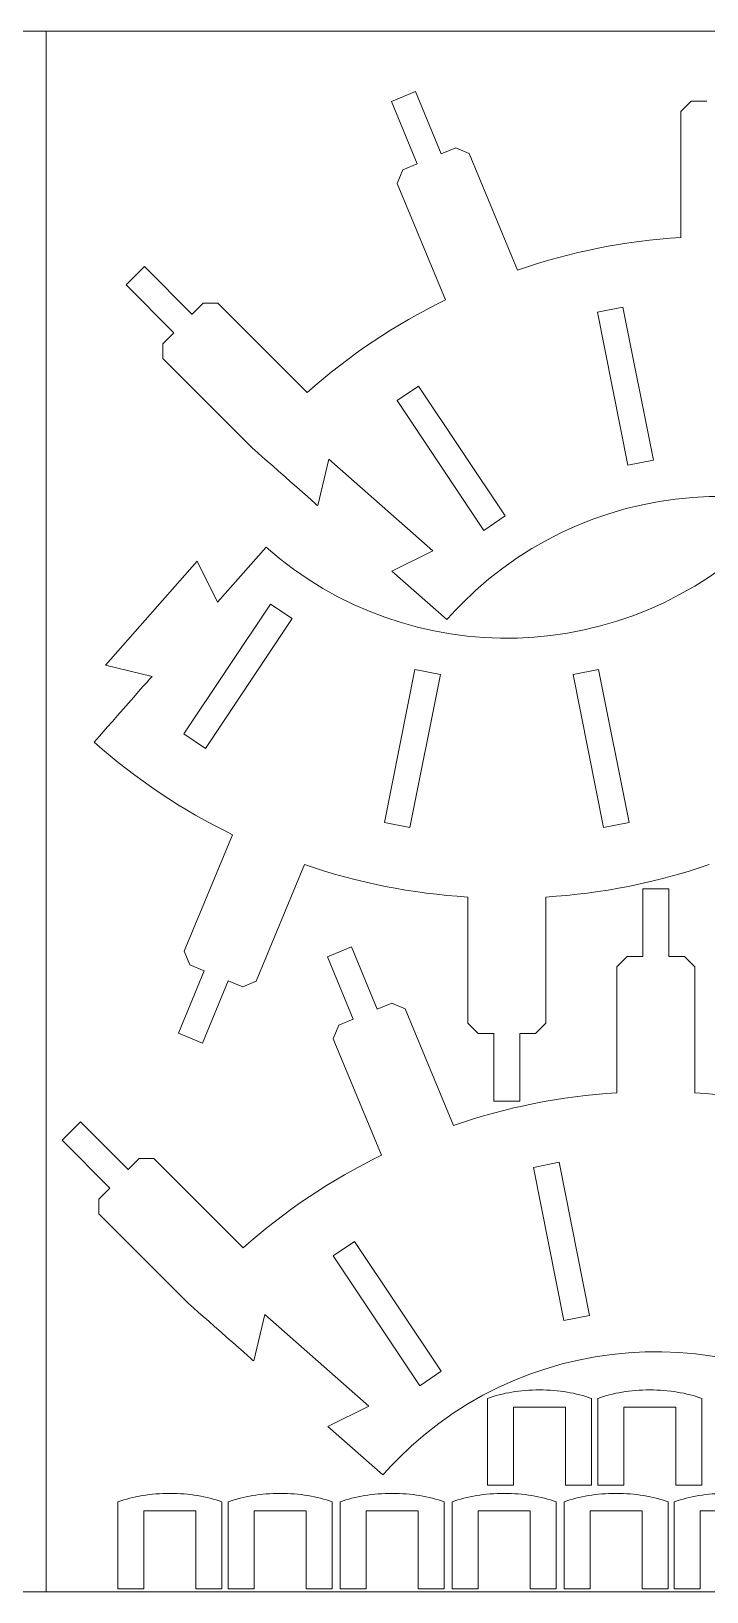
# Model space of a CAD drawing. Header units: centimetres. Extents: x -226 to -75, y 0 to 222.
# Drawn here: x -106.13 to -93.13, y 0.32 to 30.32 of the extents above; entities that cross this region are included whole.
import ezdxf

# ---------------------------------------------------------------- set-up
doc = ezdxf.new("R2010")
doc.units = ezdxf.units.CM
doc.header["$MEASUREMENT"] = 0
doc.layers.add('layer 1', color=7, linetype='Continuous')

msp = doc.modelspace()

# ---------------------------------------------------------------- linework, layer by layer
at = {"layer": 'layer 1', "color": 250, "lineweight": 20}
for points in [[(-125.83724, 30.31703), (-75.83724, 30.31703), (-75.83724, 60.31703), (-125.83724, 60.31703), (-125.83724, 30.31703)], [(-135.83724, 0.31703), (-105.83724, 0.31703), (-105.83724, 30.31703), (-135.83724, 30.31703), (-135.83724, 0.31703)], [(-105.83724, 0.31703), (-75.83724, 0.31703), (-75.83724, 30.31703), (-105.83724, 30.31703), (-105.83724, 0.31703)]]:
    msp.add_lwpolyline(points, close=True, dxfattribs=at)
at = {"layer": 'layer 1', "color": 1, "lineweight": 9}
for points, knots in [([(-98.73673, 29.15922), (-98.73673, 29.15922), (-99.19852, 28.96787), (-99.19852, 28.96787), (-99.19852, 28.96787), (-99.19852, 28.96787), (-98.70103, 27.76677), (-98.70103, 27.76677)], [0, 0, 0, 0, 0.33333333, 0.33333333, 0.33333333, 0.33333333, 1, 1, 1, 1]), ([(-103.94923, 25.79364), (-103.94923, 25.79364), (-104.30257, 25.44019), (-104.30257, 25.44019), (-104.30257, 25.44019), (-104.30257, 25.44019), (-103.38333, 24.52092), (-103.38333, 24.52092)], [0, 0, 0, 0, 0.33333333, 0.33333333, 0.33333333, 0.33333333, 1, 1, 1, 1]), ([(-101.88203, 22.31237), (-101.88203, 22.31237), (-100.61687, 21.19635), (-100.61687, 21.19646), (-100.61687, 21.19646), (-100.61687, 21.19646), (-100.40139, 22.09146), (-100.40139, 22.09146), (-100.40139, 22.09146), (-100.40139, 22.09146), (-98.40378, 20.32842), (-98.40378, 20.32842), (-98.40378, 20.32842), (-98.40378, 20.32842), (-99.1926, 19.94001), (-99.1926, 19.94001), (-99.1926, 19.94001), (-99.1926, 19.94001), (-99.19274, 19.94008), (-99.19274, 19.94008), (-99.19274, 19.94008), (-99.19274, 19.94008), (-98.13264, 19.00483), (-98.13264, 19.00483)], [0, 0, 0, 0, 0.14285714, 0.14285714, 0.14285714, 0.14285714, 0.28571429, 0.28571429, 0.28571429, 0.28571429, 0.42857143, 0.42857143, 0.42857143, 0.42857143, 0.57142857, 0.57142857, 0.57142857, 0.57142857, 0.71428571, 0.71428571, 0.71428571, 0.71428571, 1, 1, 1, 1]), ([(-98.1326, 19.00487), (-98.03661, 19.11353), (-97.93663, 19.21985), (-97.83274, 19.32378), (-97.83274, 19.32378), (-95.20295, 21.95353), (-91.00138, 22.05347), (-88.25218, 19.62368)], [0, 0, 0, 0, 0.33333333, 0.33333333, 0.33333333, 0.33333333, 1, 1, 1, 1]), ([(-91.7302, 21.01767), (-91.82612, 20.90915), (-91.92609, 20.80282), (-92.02992, 20.69893), (-92.02992, 20.69893), (-94.6597, 18.06915), (-98.86128, 17.96924), (-101.61051, 20.39907)], [0, 0, 0, 0, 0.33333333, 0.33333333, 0.33333333, 0.33333333, 1, 1, 1, 1]), ([(-104.91809, 16.64963), (-104.91809, 16.64963), (-103.80201, 17.9148), (-103.80208, 17.9148), (-103.80208, 17.9148), (-103.80208, 17.9148), (-104.69697, 18.13027), (-104.69697, 18.13027), (-104.69697, 18.13027), (-104.69697, 18.13027), (-102.93414, 20.12788), (-102.93414, 20.12788), (-102.93414, 20.12788), (-102.93414, 20.12788), (-102.54566, 19.33907), (-102.54566, 19.33907), (-102.54566, 19.33907), (-102.54566, 19.33907), (-102.54573, 19.33893), (-102.54573, 19.33893), (-102.54573, 19.33893), (-102.54573, 19.33893), (-101.61045, 20.39913), (-101.61045, 20.39913)], [0, 0, 0, 0, 0.14285714, 0.14285714, 0.14285714, 0.14285714, 0.28571429, 0.28571429, 0.28571429, 0.28571429, 0.42857143, 0.42857143, 0.42857143, 0.42857143, 0.57142857, 0.57142857, 0.57142857, 0.57142857, 0.71428571, 0.71428571, 0.71428571, 0.71428571, 1, 1, 1, 1]), ([(-93.86368, 13.83145), (-93.86368, 13.83145), (-94.36353, 13.83131), (-94.36353, 13.83131), (-94.36353, 13.83131), (-94.36353, 13.83131), (-94.36356, 12.53132), (-94.36356, 12.53132)], [0, 0, 0, 0, 0.33333333, 0.33333333, 0.33333333, 0.33333333, 1, 1, 1, 1]), ([(-99.96735, 12.71675), (-99.96735, 12.71675), (-100.42914, 12.52541), (-100.42914, 12.52541), (-100.42914, 12.52541), (-100.42914, 12.52541), (-99.93169, 11.32431), (-99.93169, 11.32431)], [0, 0, 0, 0, 0.33333333, 0.33333333, 0.33333333, 0.33333333, 1, 1, 1, 1]), ([(-103.29511, 11.05474), (-103.29511, 11.05474), (-102.83332, 10.86353), (-102.83332, 10.86353), (-102.83332, 10.86353), (-102.83332, 10.86353), (-102.33587, 12.06456), (-102.33587, 12.06456)], [0, 0, 0, 0, 0.33333333, 0.33333333, 0.33333333, 0.33333333, 1, 1, 1, 1]), ([(-97.22953, 9.74877), (-97.22953, 9.74877), (-96.72972, 9.74891), (-96.72972, 9.74891), (-96.72972, 9.74891), (-96.72972, 9.74891), (-96.72965, 11.0489), (-96.72965, 11.0489)], [0, 0, 0, 0, 0.33333333, 0.33333333, 0.33333333, 0.33333333, 1, 1, 1, 1]), ([(-105.17985, 9.35131), (-105.17985, 9.35131), (-105.53337, 8.99775), (-105.53337, 8.99775), (-105.53337, 8.99775), (-105.53337, 8.99775), (-104.61413, 8.07849), (-104.61413, 8.07849)], [0, 0, 0, 0, 0.33333333, 0.33333333, 0.33333333, 0.33333333, 1, 1, 1, 1]), ([(-103.11259, 5.8699), (-103.11259, 5.8699), (-101.84742, 4.75382), (-101.84742, 4.75389), (-101.84742, 4.75389), (-101.84742, 4.75389), (-101.63194, 5.64882), (-101.63194, 5.64882), (-101.63194, 5.64882), (-101.63194, 5.64882), (-99.63427, 3.88595), (-99.63427, 3.88595), (-99.63427, 3.88595), (-99.63427, 3.88595), (-100.42315, 3.49747), (-100.42315, 3.49747), (-100.42315, 3.49747), (-100.42315, 3.49747), (-100.42329, 3.49754), (-100.42329, 3.49754), (-100.42329, 3.49754), (-100.42329, 3.49754), (-99.36316, 2.56233), (-99.36316, 2.56233)], [0, 0, 0, 0, 0.14285714, 0.14285714, 0.14285714, 0.14285714, 0.28571429, 0.28571429, 0.28571429, 0.28571429, 0.42857143, 0.42857143, 0.42857143, 0.42857143, 0.57142857, 0.57142857, 0.57142857, 0.57142857, 0.71428571, 0.71428571, 0.71428571, 0.71428571, 1, 1, 1, 1]), ([(-99.36305, 2.56254), (-99.26709, 2.67105), (-99.16715, 2.77738), (-99.06329, 2.88127), (-99.06329, 2.88127), (-96.43351, 5.51106), (-92.23196, 5.61096), (-89.4827, 3.18114)], [0, 0, 0, 0, 0.33333333, 0.33333333, 0.33333333, 0.33333333, 1, 1, 1, 1]), ([(-97.35052, 4.03491), (-97.35052, 4.03491), (-97.35052, 3.86381), (-97.35052, 3.86381), (-97.35052, 3.86381), (-97.35052, 3.86381), (-97.35052, 2.36383), (-97.35052, 2.36383), (-97.35052, 2.36383), (-97.35052, 2.36383), (-96.8505, 2.36383), (-96.8505, 2.36383), (-96.8505, 2.36383), (-96.8505, 2.36383), (-96.8505, 3.86381), (-96.8505, 3.86381), (-96.8505, 3.86381), (-96.8505, 3.86381), (-95.85048, 3.86381), (-95.85048, 3.86381), (-95.85048, 3.86381), (-95.85048, 3.86381), (-95.85048, 2.36383), (-95.85048, 2.36383), (-95.85048, 2.36383), (-95.85048, 2.36383), (-95.35052, 2.36383), (-95.35052, 2.36383), (-95.35052, 2.36383), (-95.35052, 2.36383), (-95.35052, 3.86381), (-95.35052, 3.86381), (-95.35052, 3.86381), (-95.35052, 3.86381), (-95.35052, 4.03494), (-95.35052, 4.03494), (-95.35052, 4.03494), (-95.35052, 4.03494), (-95.35038, 4.03505), (-95.35038, 4.03505), (-95.35038, 4.03505), (-95.63934, 4.13848), (-95.98249, 4.19835), (-96.35047, 4.19835), (-96.35047, 4.19835), (-96.71856, 4.19835), (-97.06163, 4.13848), (-97.3506, 4.03508), (-97.3506, 4.03508), (-97.3506, 4.03508), (-97.35052, 4.03491), (-97.35052, 4.03491)], [0, 0, 0, 0, 0.07142857, 0.07142857, 0.07142857, 0.07142857, 0.14285714, 0.14285714, 0.14285714, 0.14285714, 0.21428571, 0.21428571, 0.21428571, 0.21428571, 0.28571429, 0.28571429, 0.28571429, 0.28571429, 0.35714286, 0.35714286, 0.35714286, 0.35714286, 0.42857143, 0.42857143, 0.42857143, 0.42857143, 0.5, 0.5, 0.5, 0.5, 0.57142857, 0.57142857, 0.57142857, 0.57142857, 0.64285714, 0.64285714, 0.64285714, 0.64285714, 0.71428571, 0.71428571, 0.71428571, 0.71428571, 0.78571429, 0.78571429, 0.78571429, 0.78571429, 0.85714286, 0.85714286, 0.85714286, 0.85714286, 1, 1, 1, 1]), ([(-95.22979, 4.03491), (-95.22979, 4.03491), (-95.22979, 3.86381), (-95.22979, 3.86381), (-95.22979, 3.86381), (-95.22979, 3.86381), (-95.22979, 2.36383), (-95.22979, 2.36383), (-95.22979, 2.36383), (-95.22979, 2.36383), (-94.72984, 2.36383), (-94.72984, 2.36383), (-94.72984, 2.36383), (-94.72984, 2.36383), (-94.72984, 3.86381), (-94.72984, 3.86381), (-94.72984, 3.86381), (-94.72984, 3.86381), (-93.72978, 3.86381), (-93.72978, 3.86381), (-93.72978, 3.86381), (-93.72978, 3.86381), (-93.72978, 2.36383), (-93.72978, 2.36383), (-93.72978, 2.36383), (-93.72978, 2.36383), (-93.22979, 2.36383), (-93.22979, 2.36383), (-93.22979, 2.36383), (-93.22979, 2.36383), (-93.22979, 3.86381), (-93.22979, 3.86381), (-93.22979, 3.86381), (-93.22979, 3.86381), (-93.22979, 4.03494), (-93.22979, 4.03494), (-93.22979, 4.03494), (-93.22979, 4.03494), (-93.22965, 4.03505), (-93.22965, 4.03505), (-93.22965, 4.03505), (-93.51868, 4.13848), (-93.86176, 4.19835), (-94.22981, 4.19835), (-94.22981, 4.19835), (-94.59783, 4.19835), (-94.94094, 4.13848), (-95.22993, 4.03508), (-95.22993, 4.03508), (-95.22993, 4.03508), (-95.22979, 4.03491), (-95.22979, 4.03491)], [0, 0, 0, 0, 0.07142857, 0.07142857, 0.07142857, 0.07142857, 0.14285714, 0.14285714, 0.14285714, 0.14285714, 0.21428571, 0.21428571, 0.21428571, 0.21428571, 0.28571429, 0.28571429, 0.28571429, 0.28571429, 0.35714286, 0.35714286, 0.35714286, 0.35714286, 0.42857143, 0.42857143, 0.42857143, 0.42857143, 0.5, 0.5, 0.5, 0.5, 0.57142857, 0.57142857, 0.57142857, 0.57142857, 0.64285714, 0.64285714, 0.64285714, 0.64285714, 0.71428571, 0.71428571, 0.71428571, 0.71428571, 0.78571429, 0.78571429, 0.78571429, 0.78571429, 0.85714286, 0.85714286, 0.85714286, 0.85714286, 1, 1, 1, 1]), ([(-104.45741, 2.04505), (-104.45741, 2.04505), (-104.45741, 1.87396), (-104.45741, 1.87396), (-104.45741, 1.87396), (-104.45741, 1.87396), (-104.45741, 0.37398), (-104.45741, 0.37398), (-104.45741, 0.37398), (-104.45741, 0.37398), (-103.95739, 0.37398), (-103.95739, 0.37398), (-103.95739, 0.37398), (-103.95739, 0.37398), (-103.95739, 1.87396), (-103.95739, 1.87396), (-103.95739, 1.87396), (-103.95739, 1.87396), (-102.95737, 1.87396), (-102.95737, 1.87396), (-102.95737, 1.87396), (-102.95737, 1.87396), (-102.95737, 0.37398), (-102.95737, 0.37398), (-102.95737, 0.37398), (-102.95737, 0.37398), (-102.45741, 0.37398), (-102.45741, 0.37398), (-102.45741, 0.37398), (-102.45741, 0.37398), (-102.45741, 1.87396), (-102.45741, 1.87396), (-102.45741, 1.87396), (-102.45741, 1.87396), (-102.45741, 2.04509), (-102.45741, 2.04509), (-102.45741, 2.04509), (-102.45741, 2.04509), (-102.45727, 2.0452), (-102.45727, 2.0452), (-102.45727, 2.0452), (-102.74623, 2.14863), (-103.08938, 2.2085), (-103.45736, 2.2085), (-103.45736, 2.2085), (-103.82545, 2.2085), (-104.16852, 2.14863), (-104.45748, 2.04523), (-104.45748, 2.04523), (-104.45748, 2.04523), (-104.45741, 2.04505), (-104.45741, 2.04505)], [0, 0, 0, 0, 0.07142857, 0.07142857, 0.07142857, 0.07142857, 0.14285714, 0.14285714, 0.14285714, 0.14285714, 0.21428571, 0.21428571, 0.21428571, 0.21428571, 0.28571429, 0.28571429, 0.28571429, 0.28571429, 0.35714286, 0.35714286, 0.35714286, 0.35714286, 0.42857143, 0.42857143, 0.42857143, 0.42857143, 0.5, 0.5, 0.5, 0.5, 0.57142857, 0.57142857, 0.57142857, 0.57142857, 0.64285714, 0.64285714, 0.64285714, 0.64285714, 0.71428571, 0.71428571, 0.71428571, 0.71428571, 0.78571429, 0.78571429, 0.78571429, 0.78571429, 0.85714286, 0.85714286, 0.85714286, 0.85714286, 1, 1, 1, 1]), ([(-102.33668, 2.04505), (-102.33668, 2.04505), (-102.33668, 1.87396), (-102.33668, 1.87396), (-102.33668, 1.87396), (-102.33668, 1.87396), (-102.33668, 0.37398), (-102.33668, 0.37398), (-102.33668, 0.37398), (-102.33668, 0.37398), (-101.83673, 0.37398), (-101.83673, 0.37398), (-101.83673, 0.37398), (-101.83673, 0.37398), (-101.83673, 1.87396), (-101.83673, 1.87396), (-101.83673, 1.87396), (-101.83673, 1.87396), (-100.83667, 1.87396), (-100.83667, 1.87396), (-100.83667, 1.87396), (-100.83667, 1.87396), (-100.83667, 0.37398), (-100.83667, 0.37398), (-100.83667, 0.37398), (-100.83667, 0.37398), (-100.33668, 0.37398), (-100.33668, 0.37398), (-100.33668, 0.37398), (-100.33668, 0.37398), (-100.33668, 1.87396), (-100.33668, 1.87396), (-100.33668, 1.87396), (-100.33668, 1.87396), (-100.33668, 2.04509), (-100.33668, 2.04509), (-100.33668, 2.04509), (-100.33668, 2.04509), (-100.33654, 2.0452), (-100.33654, 2.0452), (-100.33654, 2.0452), (-100.62557, 2.14863), (-100.96865, 2.2085), (-101.3367, 2.2085), (-101.3367, 2.2085), (-101.70472, 2.2085), (-102.04783, 2.14863), (-102.33682, 2.04523), (-102.33682, 2.04523), (-102.33682, 2.04523), (-102.33668, 2.04505), (-102.33668, 2.04505)], [0, 0, 0, 0, 0.07142857, 0.07142857, 0.07142857, 0.07142857, 0.14285714, 0.14285714, 0.14285714, 0.14285714, 0.21428571, 0.21428571, 0.21428571, 0.21428571, 0.28571429, 0.28571429, 0.28571429, 0.28571429, 0.35714286, 0.35714286, 0.35714286, 0.35714286, 0.42857143, 0.42857143, 0.42857143, 0.42857143, 0.5, 0.5, 0.5, 0.5, 0.57142857, 0.57142857, 0.57142857, 0.57142857, 0.64285714, 0.64285714, 0.64285714, 0.64285714, 0.71428571, 0.71428571, 0.71428571, 0.71428571, 0.78571429, 0.78571429, 0.78571429, 0.78571429, 0.85714286, 0.85714286, 0.85714286, 0.85714286, 1, 1, 1, 1]), ([(-100.1837, 2.04505), (-100.1837, 2.04505), (-100.1837, 1.87396), (-100.1837, 1.87396), (-100.1837, 1.87396), (-100.1837, 1.87396), (-100.1837, 0.37398), (-100.1837, 0.37398), (-100.1837, 0.37398), (-100.1837, 0.37398), (-99.68368, 0.37398), (-99.68368, 0.37398), (-99.68368, 0.37398), (-99.68368, 0.37398), (-99.68368, 1.87396), (-99.68368, 1.87396), (-99.68368, 1.87396), (-99.68368, 1.87396), (-98.68369, 1.87396), (-98.68369, 1.87396), (-98.68369, 1.87396), (-98.68369, 1.87396), (-98.68369, 0.37398), (-98.68369, 0.37398), (-98.68369, 0.37398), (-98.68369, 0.37398), (-98.1837, 0.37398), (-98.1837, 0.37398), (-98.1837, 0.37398), (-98.1837, 0.37398), (-98.1837, 1.87396), (-98.1837, 1.87396), (-98.1837, 1.87396), (-98.1837, 1.87396), (-98.1837, 2.04509), (-98.1837, 2.04509), (-98.1837, 2.04509), (-98.1837, 2.04509), (-98.18356, 2.0452), (-98.18356, 2.0452), (-98.18356, 2.0452), (-98.47252, 2.14863), (-98.81567, 2.2085), (-99.18372, 2.2085), (-99.18372, 2.2085), (-99.55174, 2.2085), (-99.89485, 2.14863), (-100.18377, 2.04523), (-100.18377, 2.04523), (-100.18377, 2.04523), (-100.1837, 2.04505), (-100.1837, 2.04505)], [0, 0, 0, 0, 0.07142857, 0.07142857, 0.07142857, 0.07142857, 0.14285714, 0.14285714, 0.14285714, 0.14285714, 0.21428571, 0.21428571, 0.21428571, 0.21428571, 0.28571429, 0.28571429, 0.28571429, 0.28571429, 0.35714286, 0.35714286, 0.35714286, 0.35714286, 0.42857143, 0.42857143, 0.42857143, 0.42857143, 0.5, 0.5, 0.5, 0.5, 0.57142857, 0.57142857, 0.57142857, 0.57142857, 0.64285714, 0.64285714, 0.64285714, 0.64285714, 0.71428571, 0.71428571, 0.71428571, 0.71428571, 0.78571429, 0.78571429, 0.78571429, 0.78571429, 0.85714286, 0.85714286, 0.85714286, 0.85714286, 1, 1, 1, 1]), ([(-98.03073, 2.04505), (-98.03073, 2.04505), (-98.03073, 1.87396), (-98.03073, 1.87396), (-98.03073, 1.87396), (-98.03073, 1.87396), (-98.03073, 0.37398), (-98.03073, 0.37398), (-98.03073, 0.37398), (-98.03073, 0.37398), (-97.5307, 0.37398), (-97.5307, 0.37398), (-97.5307, 0.37398), (-97.5307, 0.37398), (-97.5307, 1.87396), (-97.5307, 1.87396), (-97.5307, 1.87396), (-97.5307, 1.87396), (-96.53068, 1.87396), (-96.53068, 1.87396), (-96.53068, 1.87396), (-96.53068, 1.87396), (-96.53068, 0.37398), (-96.53068, 0.37398), (-96.53068, 0.37398), (-96.53068, 0.37398), (-96.03072, 0.37398), (-96.03072, 0.37398), (-96.03072, 0.37398), (-96.03072, 0.37398), (-96.03072, 1.87396), (-96.03072, 1.87396), (-96.03072, 1.87396), (-96.03072, 1.87396), (-96.03072, 2.04509), (-96.03072, 2.04509), (-96.03072, 2.04509), (-96.03072, 2.04509), (-96.03058, 2.0452), (-96.03058, 2.0452), (-96.03058, 2.0452), (-96.31954, 2.14863), (-96.66269, 2.2085), (-97.03067, 2.2085), (-97.03067, 2.2085), (-97.39876, 2.2085), (-97.74184, 2.14863), (-98.0308, 2.04523), (-98.0308, 2.04523), (-98.0308, 2.04523), (-98.03073, 2.04505), (-98.03073, 2.04505)], [0, 0, 0, 0, 0.07142857, 0.07142857, 0.07142857, 0.07142857, 0.14285714, 0.14285714, 0.14285714, 0.14285714, 0.21428571, 0.21428571, 0.21428571, 0.21428571, 0.28571429, 0.28571429, 0.28571429, 0.28571429, 0.35714286, 0.35714286, 0.35714286, 0.35714286, 0.42857143, 0.42857143, 0.42857143, 0.42857143, 0.5, 0.5, 0.5, 0.5, 0.57142857, 0.57142857, 0.57142857, 0.57142857, 0.64285714, 0.64285714, 0.64285714, 0.64285714, 0.71428571, 0.71428571, 0.71428571, 0.71428571, 0.78571429, 0.78571429, 0.78571429, 0.78571429, 0.85714286, 0.85714286, 0.85714286, 0.85714286, 1, 1, 1, 1]), ([(-95.87768, 2.04505), (-95.87768, 2.04505), (-95.87768, 1.87396), (-95.87768, 1.87396), (-95.87768, 1.87396), (-95.87768, 1.87396), (-95.87768, 0.37398), (-95.87768, 0.37398), (-95.87768, 0.37398), (-95.87768, 0.37398), (-95.37772, 0.37398), (-95.37772, 0.37398), (-95.37772, 0.37398), (-95.37772, 0.37398), (-95.37772, 1.87396), (-95.37772, 1.87396), (-95.37772, 1.87396), (-95.37772, 1.87396), (-94.37767, 1.87396), (-94.37767, 1.87396), (-94.37767, 1.87396), (-94.37767, 1.87396), (-94.37767, 0.37398), (-94.37767, 0.37398), (-94.37767, 0.37398), (-94.37767, 0.37398), (-93.87774, 0.37398), (-93.87774, 0.37398), (-93.87774, 0.37398), (-93.87774, 0.37398), (-93.87774, 1.87396), (-93.87774, 1.87396), (-93.87774, 1.87396), (-93.87774, 1.87396), (-93.87774, 2.04509), (-93.87774, 2.04509), (-93.87774, 2.04509), (-93.87774, 2.04509), (-93.8776, 2.0452), (-93.8776, 2.0452), (-93.8776, 2.0452), (-94.16656, 2.14863), (-94.50971, 2.2085), (-94.87769, 2.2085), (-94.87769, 2.2085), (-95.24571, 2.2085), (-95.58882, 2.14863), (-95.87782, 2.04523), (-95.87782, 2.04523), (-95.87782, 2.04523), (-95.87768, 2.04505), (-95.87768, 2.04505)], [0, 0, 0, 0, 0.07142857, 0.07142857, 0.07142857, 0.07142857, 0.14285714, 0.14285714, 0.14285714, 0.14285714, 0.21428571, 0.21428571, 0.21428571, 0.21428571, 0.28571429, 0.28571429, 0.28571429, 0.28571429, 0.35714286, 0.35714286, 0.35714286, 0.35714286, 0.42857143, 0.42857143, 0.42857143, 0.42857143, 0.5, 0.5, 0.5, 0.5, 0.57142857, 0.57142857, 0.57142857, 0.57142857, 0.64285714, 0.64285714, 0.64285714, 0.64285714, 0.71428571, 0.71428571, 0.71428571, 0.71428571, 0.78571429, 0.78571429, 0.78571429, 0.78571429, 0.85714286, 0.85714286, 0.85714286, 0.85714286, 1, 1, 1, 1]), ([(-93.7586, 2.04505), (-93.7586, 2.04505), (-93.7586, 1.87396), (-93.7586, 1.87396), (-93.7586, 1.87396), (-93.7586, 1.87396), (-93.7586, 0.37398), (-93.7586, 0.37398), (-93.7586, 0.37398), (-93.7586, 0.37398), (-93.25857, 0.37398), (-93.25857, 0.37398), (-93.25857, 0.37398), (-93.25857, 0.37398), (-93.25857, 1.87396), (-93.25857, 1.87396), (-93.25857, 1.87396), (-93.25857, 1.87396), (-92.25855, 1.87396), (-92.25855, 1.87396), (-92.25855, 1.87396), (-92.25855, 1.87396), (-92.25855, 0.37398), (-92.25855, 0.37398), (-92.25855, 0.37398), (-92.25855, 0.37398), (-91.7586, 0.37398), (-91.7586, 0.37398), (-91.7586, 0.37398), (-91.7586, 0.37398), (-91.7586, 1.87396), (-91.7586, 1.87396), (-91.7586, 1.87396), (-91.7586, 1.87396), (-91.7586, 2.04509), (-91.7586, 2.04509), (-91.7586, 2.04509), (-91.7586, 2.04509), (-91.75846, 2.0452), (-91.75846, 2.0452), (-91.75846, 2.0452), (-92.04742, 2.14863), (-92.39056, 2.2085), (-92.75855, 2.2085), (-92.75855, 2.2085), (-93.12664, 2.2085), (-93.46971, 2.14863), (-93.75867, 2.04523), (-93.75867, 2.04523), (-93.75867, 2.04523), (-93.7586, 2.04505), (-93.7586, 2.04505)], [0, 0, 0, 0, 0.07142857, 0.07142857, 0.07142857, 0.07142857, 0.14285714, 0.14285714, 0.14285714, 0.14285714, 0.21428571, 0.21428571, 0.21428571, 0.21428571, 0.28571429, 0.28571429, 0.28571429, 0.28571429, 0.35714286, 0.35714286, 0.35714286, 0.35714286, 0.42857143, 0.42857143, 0.42857143, 0.42857143, 0.5, 0.5, 0.5, 0.5, 0.57142857, 0.57142857, 0.57142857, 0.57142857, 0.64285714, 0.64285714, 0.64285714, 0.64285714, 0.71428571, 0.71428571, 0.71428571, 0.71428571, 0.78571429, 0.78571429, 0.78571429, 0.78571429, 0.85714286, 0.85714286, 0.85714286, 0.85714286, 1, 1, 1, 1])]:
    msp.add_open_spline(points, degree=3, knots=knots, dxfattribs=at)
for points in [[(-98.23919, 27.95805), (-98.23919, 27.95805), (-98.73675, 29.15923), (-98.73675, 29.15923)], [(-93.433, 28.97405), (-93.433, 28.97405), (-93.63307, 28.77406), (-93.63307, 28.77406)], [(-93.13301, 28.97401), (-93.13301, 28.97401), (-93.43301, 28.97405), (-93.43301, 28.97405)], [(-93.63306, 28.77406), (-93.63306, 28.77406), (-93.63306, 26.35065), (-93.63306, 26.35065)], [(-97.96206, 28.07312), (-97.96206, 28.07312), (-98.23917, 27.95833), (-98.23917, 27.95833)], [(-97.70072, 27.96488), (-97.70072, 27.96488), (-97.96206, 28.07311), (-97.96206, 28.07311)], [(-96.7733, 25.72591), (-96.7733, 25.72591), (-97.70072, 27.96488), (-97.70072, 27.96488)], [(-98.9783, 27.6522), (-98.9783, 27.6522), (-99.08653, 27.39086), (-99.08653, 27.39086)], [(-98.70118, 27.76702), (-98.70118, 27.76702), (-98.97828, 27.6522), (-98.97828, 27.6522)], [(-99.08654, 27.39085), (-99.08654, 27.39085), (-98.15913, 25.15188), (-98.15913, 25.15188)], [(-93.63306, 26.35064), (-94.71711, 26.28266), (-95.74571, 26.07805), (-96.77331, 25.72591)], [(-103.02994, 24.87431), (-103.02994, 24.87431), (-103.94924, 25.79365), (-103.94924, 25.79365)], [(-102.81786, 25.08674), (-102.81786, 25.08674), (-103.03002, 24.87454), (-103.03002, 24.87454)], [(-102.53501, 25.08674), (-102.53501, 25.08674), (-102.81787, 25.08674), (-102.81787, 25.08674)], [(-100.82136, 23.37304), (-100.82136, 23.37304), (-102.53501, 25.08673), (-102.53501, 25.08673)], [(-98.15912, 25.15189), (-99.13477, 24.67426), (-100.00673, 24.09161), (-100.82136, 23.37304)], [(-94.64988, 21.97537), (-94.64988, 21.97537), (-95.23521, 24.91778), (-95.23521, 24.91778)], [(-95.2352, 24.91779), (-95.2352, 24.91779), (-94.74477, 25.0153), (-94.74477, 25.0153)], [(-94.74476, 25.01529), (-94.74476, 25.01529), (-94.1595, 22.07301), (-94.1595, 22.07301)], [(-103.38357, 24.52109), (-103.38357, 24.52109), (-103.59574, 24.30893), (-103.59574, 24.30893)], [(-103.59572, 24.30894), (-103.59572, 24.30894), (-103.59562, 24.02601), (-103.59562, 24.02601)], [(-103.59562, 24.02603), (-103.59562, 24.02603), (-101.88204, 22.31237), (-101.88204, 22.31237)], [(-99.09102, 23.21505), (-99.09102, 23.21505), (-98.67527, 23.49283), (-98.67527, 23.49283)], [(-98.67527, 23.49283), (-98.67527, 23.49283), (-97.00861, 20.99845), (-97.00861, 20.99845)], [(-97.42435, 20.72063), (-97.42435, 20.72063), (-99.09102, 23.21505), (-99.09102, 23.21505)], [(-94.1595, 22.073), (-94.1595, 22.073), (-94.64987, 21.97536), (-94.64987, 21.97536)], [(-97.0086, 20.99844), (-97.0086, 20.99844), (-97.42435, 20.72063), (-97.42435, 20.72063)], [(-103.18769, 16.80769), (-103.18769, 16.80769), (-101.52102, 19.30208), (-101.52102, 19.30208)], [(-101.52102, 19.30208), (-101.52102, 19.30208), (-101.10527, 19.02434), (-101.10527, 19.02434)], [(-101.10527, 19.02433), (-101.10527, 19.02433), (-102.772, 16.52988), (-102.772, 16.52988)], [(-99.33187, 15.105), (-99.33187, 15.105), (-98.74661, 18.04729), (-98.74661, 18.04729)], [(-98.74661, 18.04731), (-98.74661, 18.04731), (-98.25625, 17.94973), (-98.25625, 17.94973)], [(-95.70315, 17.94974), (-95.70315, 17.94974), (-95.21279, 18.04732), (-95.21279, 18.04732)], [(-95.21278, 18.04731), (-95.21278, 18.04731), (-94.62752, 15.10508), (-94.62752, 15.10508)], [(-98.25624, 17.94974), (-98.25624, 17.94974), (-98.84143, 15.00744), (-98.84143, 15.00744)], [(-95.1179, 15.00743), (-95.1179, 15.00743), (-95.70315, 17.94973), (-95.70315, 17.94973)], [(-102.772, 16.52988), (-102.772, 16.52988), (-103.18768, 16.80769), (-103.18768, 16.80769)], [(-104.91809, 16.64963), (-104.10339, 15.93107), (-103.23143, 15.34842), (-102.25578, 14.87079)], [(-98.84142, 15.00743), (-98.84142, 15.00743), (-99.33186, 15.10501), (-99.33186, 15.10501)], [(-94.62752, 15.10507), (-94.62752, 15.10507), (-95.11788, 15.00742), (-95.11788, 15.00742)], [(-102.25579, 14.8708), (-102.25579, 14.8708), (-103.18321, 12.63183), (-103.18321, 12.63183)], [(-101.79745, 12.05781), (-101.79745, 12.05781), (-100.87004, 14.29679), (-100.87004, 14.29679)], [(-100.87003, 14.29678), (-99.84236, 13.94464), (-98.81387, 13.74006), (-97.72968, 13.67212)], [(-96.2297, 13.67211), (-95.14554, 13.74006), (-94.11695, 13.94463), (-93.08934, 14.29678)], [(-93.86374, 12.53127), (-93.86374, 12.53127), (-93.86367, 13.83143), (-93.86367, 13.83143)], [(-97.72969, 13.67211), (-97.72969, 13.67211), (-97.72969, 11.24863), (-97.72969, 11.24863)], [(-96.22963, 11.24869), (-96.22963, 11.24869), (-96.2297, 13.6721), (-96.2297, 13.6721)], [(-103.18321, 12.63183), (-103.18321, 12.63183), (-103.07498, 12.3705), (-103.07498, 12.3705)], [(-99.46984, 11.51559), (-99.46984, 11.51559), (-99.96737, 12.71676), (-99.96737, 12.71676)], [(-103.07496, 12.37049), (-103.07496, 12.37049), (-102.79786, 12.2557), (-102.79786, 12.2557)], [(-94.66352, 12.53155), (-94.66352, 12.53155), (-94.86358, 12.33152), (-94.86358, 12.33152)], [(-94.86358, 12.33152), (-94.86358, 12.33152), (-94.86354, 9.90812), (-94.86354, 9.90812)], [(-94.36352, 12.53155), (-94.36352, 12.53155), (-94.66353, 12.53155), (-94.66353, 12.53155)], [(-93.56357, 12.53155), (-93.56357, 12.53155), (-93.8635, 12.53155), (-93.8635, 12.53155)], [(-93.36351, 12.33159), (-93.36351, 12.33159), (-93.56358, 12.53155), (-93.56358, 12.53155)], [(-93.36351, 9.90811), (-93.36351, 9.90811), (-93.36351, 12.33158), (-93.36351, 12.33158)], [(-102.79764, 12.25584), (-102.79764, 12.25584), (-103.29512, 11.05473), (-103.29512, 11.05473)], [(-102.33592, 12.06436), (-102.33592, 12.06436), (-102.05875, 11.94956), (-102.05875, 11.94956)], [(-102.05873, 11.94957), (-102.05873, 11.94957), (-101.79746, 12.0578), (-101.79746, 12.0578)], [(-99.19255, 11.63065), (-99.19255, 11.63065), (-99.46976, 11.51586), (-99.46976, 11.51586)], [(-98.93127, 11.52241), (-98.93127, 11.52241), (-99.19254, 11.63064), (-99.19254, 11.63064)], [(-98.00385, 9.28344), (-98.00385, 9.28344), (-98.93127, 11.52241), (-98.93127, 11.52241)], [(-100.20885, 11.20973), (-100.20885, 11.20973), (-100.31709, 10.94839), (-100.31709, 10.94839)], [(-99.93173, 11.32452), (-99.93173, 11.32452), (-100.20884, 11.20973), (-100.20884, 11.20973)], [(-97.72969, 11.24863), (-97.72969, 11.24863), (-97.52967, 11.04867), (-97.52967, 11.04867)], [(-96.42972, 11.04867), (-96.42972, 11.04867), (-96.22963, 11.2487), (-96.22963, 11.2487)], [(-100.3171, 10.94839), (-100.3171, 10.94839), (-99.38968, 8.70941), (-99.38968, 8.70941)], [(-97.52967, 11.04867), (-97.52967, 11.04867), (-97.22974, 11.04867), (-97.22974, 11.04867)], [(-97.22947, 11.04895), (-97.22947, 11.04895), (-97.22954, 9.74879), (-97.22954, 9.74879)], [(-96.72972, 11.04867), (-96.72972, 11.04867), (-96.42972, 11.04867), (-96.42972, 11.04867)], [(-94.86355, 9.90811), (-95.94767, 9.84016), (-96.97626, 9.63559), (-98.00387, 9.28344)], [(-90.22322, 9.28344), (-91.25086, 9.63558), (-92.27937, 9.84016), (-93.36353, 9.9081)], [(-104.26056, 8.43202), (-104.26056, 8.43202), (-105.17986, 9.35133), (-105.17986, 9.35133)], [(-99.38968, 8.70942), (-100.36532, 8.23179), (-101.23735, 7.64914), (-102.05195, 6.93057)], [(-104.04838, 8.64424), (-104.04838, 8.64424), (-104.2605, 8.43208), (-104.2605, 8.43208)], [(-103.76553, 8.64417), (-103.76553, 8.64417), (-104.04839, 8.64424), (-104.04839, 8.64424)], [(-102.05194, 6.93058), (-102.05194, 6.93058), (-103.76553, 8.64416), (-103.76553, 8.64416)], [(-96.46569, 8.47519), (-96.46569, 8.47519), (-95.97536, 8.5728), (-95.97536, 8.5728)], [(-95.88043, 5.5329), (-95.88043, 5.5329), (-96.46569, 8.47518), (-96.46569, 8.47518)], [(-95.97535, 8.57279), (-95.97535, 8.57279), (-95.39005, 5.63048), (-95.39005, 5.63048)], [(-104.82621, 7.86641), (-104.82621, 7.86641), (-104.82625, 7.58355), (-104.82625, 7.58355)], [(-104.61406, 8.07849), (-104.61406, 8.07849), (-104.82622, 7.8664), (-104.82622, 7.8664)], [(-104.82625, 7.58356), (-104.82625, 7.58356), (-103.11259, 5.86991), (-103.11259, 5.86991)], [(-100.32158, 6.77252), (-100.32158, 6.77252), (-99.90583, 7.05033), (-99.90583, 7.05033)], [(-99.90582, 7.05033), (-99.90582, 7.05033), (-98.23909, 4.55587), (-98.23909, 4.55587)], [(-98.65484, 4.27813), (-98.65484, 4.27813), (-100.32157, 6.77252), (-100.32157, 6.77252)], [(-95.39006, 5.63047), (-95.39006, 5.63047), (-95.88042, 5.53289), (-95.88042, 5.53289)], [(-98.23908, 4.55588), (-98.23908, 4.55588), (-98.65483, 4.27813), (-98.65483, 4.27813)]]:
    msp.add_open_spline(points, degree=3, dxfattribs=at)

doc.saveas('drawing.dxf')
